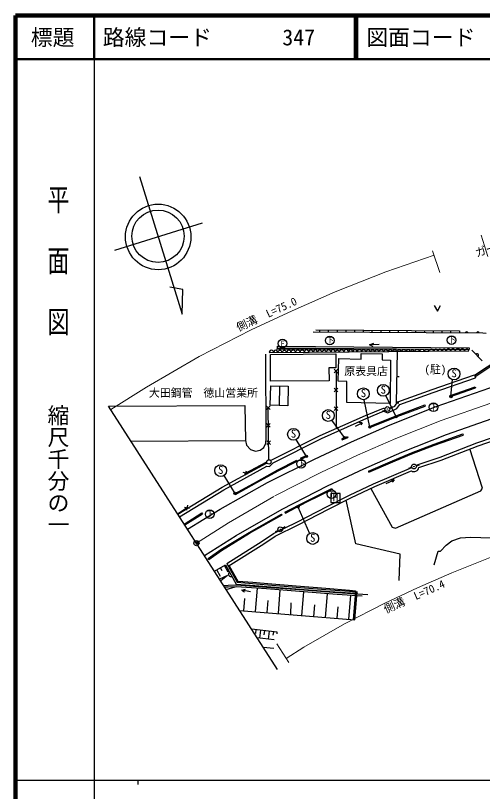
# Model space of a CAD drawing. Units: millimetres at full size, sheet at 1:1000; details may follow other scales. Extents: x 40000 to 54727036, y -209802000 to 380000.
# Drawn here: x 40000 to 147001, y 202409 to 380000 of the extents above; entities that cross this region are included whole.
import ezdxf
from ezdxf.enums import TextEntityAlignment as Align

# ---------------------------------------------------------------- set-up
doc = ezdxf.new("R2010")
doc.units = ezdxf.units.MM
doc.header["$LTSCALE"] = 1000
doc.header["$PDMODE"] = 32
doc.header["$PDSIZE"] = 500
doc.linetypes.add('CHAIN', pattern=[18.5, 12, -1.5, 3.5, -1.5])
for name, color, linetype, lineweight in [('M-BGD', 7, 'Continuous', 25), ('M-BGD-EXST', 7, 'Continuous', 25), ('M-BMK', 2, 'CHAIN', 13), ('M-BMK-OTRS', 5, 'Continuous', 25), ('M-BMK-SRVR', 3, 'Continuous', 25), ('M-STR-HTXT', 7, 'Continuous', 13), ('M-STR-STRC', 7, 'Continuous', 25), ('M-TTL', 2, 'Continuous', 140), ('M-TTL-BAND', 7, 'Continuous', 25), ('M-TTL-LINE', 7, 'Continuous', 50)]:
    doc.layers.add(name, color=color, linetype=linetype, lineweight=lineweight)
for name, color, linetype in [('M-BMK-HTXT', 7, 'Continuous'), ('M-OTRS', 6, 'Continuous'), ('M-TTL-TXT', 7, 'Continuous')]:
    doc.layers.add(name, color=color, linetype=linetype)
doc.styles.add('@ＭＳ ゴシック', font='')
doc.styles.add('ＭＳ ゴシック', font='')
doc.styles.get('@ＭＳ ゴシック').set_extended_font_data('@MS Gothic')
doc.styles.get('ＭＳ ゴシック').set_extended_font_data('MS Gothic')

msp = doc.modelspace()

# ---------------------------------------------------------------- hatches: boundary and pattern name
at = {"layer": 'M-BGD'}
for points in [[(125141, 289913, 1), (125232, 289956, 1)], [(131252, 276762, 1), (131347, 276794, 1)], [(100614, 262396, 1), (100702, 262442, 1)]]:
    msp.add_hatch(color=256, dxfattribs=at).paths.add_polyline_path(points)
at = {"layer": 'M-BGD-EXST'}
for points in [[(140031, 292786, 1), (139531, 292786, 1)], [(127470, 288145, 1), (126970, 288145, 1)], [(121423, 285802, 1), (120923, 285802, 1)], [(115646, 283397, 1), (115146, 283397, 1)], [(106927, 279096, 1), (106427, 279096, 1)], [(90554, 270627, 1), (90054, 270627, 1)], [(104962, 267587, 1), (104462, 267587, 1)]]:
    msp.add_hatch(color=256, dxfattribs=at).paths.add_polyline_path(points)

# ---------------------------------------------------------------- linework, layer by layer
at = {"layer": 'M-BGD'}
for p, q in [((108788, 308032), (141699, 307831)), ((109668, 308027), (109674, 307577)), ((111668, 308015), (111674, 307565)), ((113669, 308002), (113675, 307552)), ((115669, 307990), (115675, 307540)), ((117669, 307978), (117676, 307528)), ((119670, 307966), (119676, 307516)), ((121670, 307953), (121676, 307503)), ((123670, 307941), (123677, 307491)), ((125671, 307929), (125677, 307479)), ((127671, 307917), (127677, 307467)), ((129671, 307904), (129678, 307454)), ((131672, 307892), (131678, 307442)), ((133672, 307880), (133678, 307430)), ((135673, 307868), (135679, 307418)), ((137673, 307856), (137679, 307406)), ((139673, 307843), (139679, 307393)), ((141699, 307831), (141696, 307381)), ((99961, 304316), (99957, 303916)), ((99957, 303916), (143945, 303531)), ((99961, 304316), (143948, 303931)), ((121143, 304649), (122098, 305003)), ((123323, 304673), (121143, 304649)), ((121143, 304649), (121850, 304343)), ((143948, 303931), (143945, 303531)), ((98130, 302845), (143857, 303252)), ((127270, 303677), (99820, 303665)), ((144572, 303417), (146936, 301003)), ((145192, 297673), (152209, 302359)), ((145293, 297380), (152345, 302089)), ((113029, 298188), (113875, 299032)), ((113034, 299026), (113874, 298184)), ((113451, 298789), (113436, 285473)), ((127875, 297325), (127307, 297336)), ((145159, 297766), (145389, 297105)), ((100487, 295238), (100383, 290750)), ((139442, 292932), (145325, 294996)), ((145325, 294996), (145408, 294760)), ((113024, 293901), (113871, 294745)), ((113030, 294739), (113870, 293897)), ((139525, 292697), (145408, 294760)), ((139442, 292932), (139525, 292697)), ((97472, 290682), (98323, 289851)), ((97478, 289843), (98313, 290700)), ((98041, 278323), (97892, 290393)), ((113019, 289631), (113866, 290476)), ((113025, 290469), (113865, 289627)), ((124690, 289698), (124013, 289374)), ((125683, 290171), (126360, 290495)), ((133782, 290865), (133869, 290631)), ((97522, 286634), (98373, 285803)), ((97527, 285796), (98363, 286652)), ((117904, 286029), (119467, 286792)), ((119467, 286792), (118692, 286855)), ((119467, 286792), (119103, 286310)), ((121126, 285917), (121221, 285686)), ((142488, 284230), (142572, 283995)), ((66499, 282565), (92718, 282728)), ((97571, 282627), (98422, 281797)), ((97577, 281789), (98412, 282645)), ((114754, 283119), (116038, 283674)), ((114754, 283119), (114854, 282890)), ((114854, 282890), (116138, 283445)), ((116038, 283674), (116138, 283445)), ((105308, 278684), (106564, 279319)), ((105421, 278461), (106677, 279096)), ((106564, 279319), (106677, 279096)), ((92547, 275154), (97551, 277855)), ((104442, 278246), (104555, 278023)), ((105308, 278684), (105421, 278461)), ((131821, 276953), (132532, 277192)), ((93304, 275084), (92158, 275426)), ((92564, 274690), (92905, 275829)), ((120875, 275748), (120973, 275518)), ((130778, 276603), (130067, 276364)), ((124944, 272900), (126760, 273712)), ((126760, 273712), (125972, 273763)), ((126760, 273712), (126274, 273206)), ((112456, 271773), (112567, 271549)), ((90304, 270627), (90425, 270408)), ((77145, 265976), (79371, 267418)), ((78687, 267477), (79857, 267227)), ((79393, 267928), (79144, 266765)), ((78665, 263609), (82731, 266177)), ((78800, 263399), (82865, 265966)), ((82731, 266177), (82865, 265966)), ((100962, 265914), (101078, 265693)), ((101716, 266308), (101832, 266086)), ((101145, 262675), (101809, 263024)), ((100171, 262163), (99507, 261814)), ((84324, 255523), (84180, 255727)), ((88722, 252617), (87855, 254116)), ((86960, 251617), (86101, 253101)), ((87373, 252893), (86963, 253600)), ((88585, 251827), (86779, 250965)), ((88585, 251827), (87017, 250595)), ((88284, 248621), (90359, 249263)), ((91875, 248494), (92678, 248697)), ((95341, 248938), (94904, 243565)), ((93833, 248126), (91875, 248494)), ((91875, 248494), (92463, 248098)), ((100599, 248537), (100160, 243138)), ((105967, 248110), (105527, 242702)), ((111417, 247677), (110977, 242259)), ((116766, 247291), (116322, 241825)), ((117902, 248118), (117384, 241739)), ((117928, 248366), (117902, 248118)), ((92465, 246551), (92240, 243781)), ((97795, 246136), (97568, 243348)), ((103063, 245612), (102991, 242908)), ((108489, 245092), (108277, 242479)), ((113843, 244674), (113630, 242044)), ((99970, 238860), (94082, 239586)), ((95052, 238587), (95158, 239453)), ((95962, 237521), (96185, 239327)), ((96984, 238292), (97098, 239214)), ((97955, 237269), (98179, 239081)), ((99061, 238155), (99160, 238960)), ((99932, 238466), (99981, 238858)), ((99287, 237101), (95359, 237597)), ((99191, 235141), (96781, 235379))]:
    msp.add_line(p, q, dxfattribs=at)
for points in [[(135952, 313640), (136667, 312344), (137383, 313640)], [(108167, 307586), (147082, 307348), (147859, 307324)], [(61331, 290618), (92510, 290770), (92718, 282728), (92949, 281638), (93834, 280664), (95017, 280291), (96046, 280499), (96908, 281137), (97394, 282127), (97442, 283304), (97366, 302462)], [(127424, 303106), (127188, 291393), (127799, 291383)], [(77592, 265280), (87730, 271475), (97615, 276841), (98230, 276771), (99039, 277650), (110080, 283226), (120481, 287817), (124346, 289416), (125283, 289084), (127335, 290070), (128064, 290996), (135692, 293735), (145389, 297105)], [(125719, 290070), (126885, 290631), (127638, 291586), (135459, 294395), (145159, 297766)], [(98481, 278077), (98611, 278217), (109781, 283859), (120205, 288461), (124327, 290166), (124649, 290051)], [(121126, 285917), (127393, 288486), (133782, 290865)], [(121221, 285686), (127484, 288254), (133869, 290631)], [(120875, 275748), (126358, 278102), (130742, 279886), (135926, 281876), (142488, 284230)], [(131774, 277056), (137272, 278912), (145736, 282174), (153341, 284805)], [(120973, 275518), (126454, 277871), (130833, 279653), (136013, 281641), (142572, 283995)], [(132430, 276539), (137510, 278254), (145976, 281517), (152394, 283737)], [(121399, 271763), (126271, 262895), (127089, 262690), (146641, 271182), (146973, 271821), (144123, 280803)], [(77214, 265869), (87381, 272082), (97475, 277562), (97636, 277543)], [(90304, 270627), (95192, 273313), (100093, 276045), (104442, 278246)], [(90425, 270408), (95314, 273094), (100211, 275825), (104555, 278023)], [(88422, 254556), (96532, 259668), (99130, 261421), (104484, 264039), (111391, 267606), (116494, 270234), (122025, 272830), (130782, 276591)], [(88764, 253944), (96914, 259082), (99482, 260813), (104799, 263414), (111712, 266984), (116803, 269606), (122312, 272191), (130536, 275723), (130699, 275791)], [(101716, 266308), (106663, 268887), (112456, 271773)], [(101832, 266086), (106777, 268664), (112567, 271549)], [(127898, 250697), (128151, 256717), (118002, 259094), (115790, 269085)], [(84180, 255727), (87077, 257779), (93509, 261710), (100962, 265914)], [(84324, 255523), (87215, 257570), (93636, 261494), (101081, 265694)], [(135962, 254315), (136871, 257430), (137391, 257378), (138663, 258780), (139962, 259740), (141936, 260441), (144248, 260649), (151339, 260415)], [(85596, 252809), (88130, 254275), (90550, 249862), (94818, 249561), (102224, 248976), (112048, 248187), (117875, 247782)], [(88422, 254556), (90795, 250298), (94322, 250027), (97825, 249741), (104316, 249205), (111093, 248672), (116527, 248261), (117902, 248118)], [(88975, 254077), (90948, 250537), (94342, 250276), (97845, 249990), (104336, 249454), (111112, 248921), (116549, 248510), (117928, 248366)], [(120728, 247377), (113744, 247843), (105092, 248531), (97548, 249131), (90658, 249624), (88703, 249554), (87717, 249504)], [(119468, 247110), (113719, 247494), (105064, 248182), (97522, 248782), (90652, 249274), (88718, 249204), (87935, 249164)], [(91343, 243854), (117734, 241710), (118257, 248185)]]:
    msp.add_lwpolyline(points, dxfattribs=at)
for points in [[(98427, 302411), (113383, 302554), (113365, 299351), (111799, 299333), (111852, 296379), (98413, 296279)], [(119183, 302652), (123995, 302593), (123995, 301199), (125940, 301101), (125861, 291224), (115903, 291459), (115943, 296270), (113939, 296349), (114057, 301493), (119164, 301356)], [(98495, 295283), (102479, 295192), (102427, 290679), (98340, 290821)]]:
    msp.add_lwpolyline(points, close=True, dxfattribs=at)
for centre, radius in [((125186, 289934), 550), ((125186, 289934), 50), ((98050, 277823), 500), ((131299, 276778), 550), ((131299, 276778), 50), ((100658, 262419), 550), ((100658, 262419), 50)]:
    msp.add_circle(centre, radius, dxfattribs=at)
for centre, radius, start, end in [((143379, 307263), 335, 18.43523, 160.86392), ((145955, 307290), 324, 11.25865, 168.0405), ((141324, 303192), 549, 4.41285, 176.60589), ((98658, 302861), 529, 359.26682, 181.75192), ((99631, 302958), 456, 347.94412, 193.07462), ((100588, 302846), 511, 2.91639, 178.10235), ((101609, 302822), 513, 6.60825, 174.41049), ((102612, 302918), 494, 356.67652, 184.34222), ((103640, 302901), 535, 359.82469, 181.19406), ((104681, 302916), 507, 359.09075, 181.92799), ((105689, 302925), 501, 359.11335, 181.9054), ((106681, 302968), 493, 355.09144, 185.9273), ((107685, 302926), 513, 0.94385, 180.07489), ((108700, 302952), 503, 359.09025, 181.92849), ((109722, 302910), 521, 4.75678, 176.26196), ((110735, 302913), 495, 5.68075, 175.33799), ((111764, 302914), 538, 6.10405, 174.9147), ((112764, 303013), 467, 355.92442, 185.09432), ((113715, 302899), 492, 10.45152, 170.56722), ((114733, 302930), 537, 7.19492, 173.82382), ((115780, 303037), 515, 356.61197, 184.40677), ((116803, 303013), 509, 0.27832, 180.74042), ((117794, 303029), 482, 359.4509, 181.56785), ((118785, 303015), 509, 2.04453, 178.97421), ((119799, 302969), 510, 8.23898, 172.77976), ((120807, 302945), 513, 11.99815, 169.02059), ((121811, 302911), 522, 16.66511, 164.35363), ((122787, 302988), 482, 9.59969, 171.41905), ((123815, 302868), 588, 20.95725, 160.06149), ((124860, 302933), 517, 17.33232, 163.68642), ((125834, 302985), 491, 13.09721, 167.92154), ((126870, 302825), 620, 26.86013, 154.15861), ((127942, 302884), 564, 24.10897, 156.90978), ((128964, 302951), 533, 18.95148, 162.06726), ((129966, 302948), 529, 20.4956, 160.52314), ((130954, 302831), 577, 32.47524, 148.5435), ((132001, 302905), 608, 23.86538, 157.15336), ((133110, 302984), 578, 17.82903, 163.18971), ((134203, 302913), 597, 25.55842, 155.46032), ((135304, 302955), 603, 21.94019, 159.07855), ((136304, 303157), 441, 4.0361, 176.98265), ((137246, 303075), 515, 13.77702, 167.24172), ((138203, 303203), 458, 0.2887, 180.73004), ((139186, 303123), 531, 9.94146, 171.07728), ((140244, 303108), 545, 12.3013, 168.71744), ((142380, 303146), 515, 10.807, 170.21174), ((143372, 303132), 499, 13.88291, 167.13583), ((145761, 302253), 342, 308.49267, 140.33952), ((131299, 276778), 1155, 238.6828, 348.04642), ((89333, 252115), 538, 120.47031, 297.00793)]:
    msp.add_arc(centre, radius, start, end, dxfattribs=at)
at = {"layer": 'M-BGD-EXST'}
for p, q in [((139781, 292786), (140128, 296666)), ((121173, 285802), (119867, 292081)), ((127220, 288145), (124871, 293012)), ((115396, 283397), (112481, 287377)), ((106677, 279096), (104286, 282937)), ((90304, 270627), (87816, 274759)), ((114355, 270644), (112255, 270644)), ((112255, 270644), (112255, 268544)), ((114355, 268544), (114355, 270644)), ((112255, 268544), (114355, 268544)), ((104712, 267587), (107395, 261474))]:
    msp.add_line(p, q, dxfattribs=at)
for centre, radius in [((101182, 304950), 1000), ((112000, 305619), 1000), ((139907, 305715), 1000), ((140488, 297968), 1350), ((124261, 294216), 1350), ((119716, 293423), 1350), ((139781, 292786), 250), ((135783, 290336), 1000), ((111663, 288451), 1350), ((127220, 288145), 250), ((121173, 285802), 250), ((103690, 284148), 1350), ((115396, 283397), 250), ((106677, 279096), 250), ((87015, 275845), 1350), ((105426, 277384), 1000), ((90304, 270627), 250), ((112407, 270456), 1000), ((84506, 265860), 1000), ((104712, 267587), 250), ((108089, 260316), 1350)]:
    msp.add_circle(centre, radius, dxfattribs=at)
at = {"layer": 'M-BMK'}
msp.add_lwpolyline([(81464, 259248), (88805, 263915), (99447, 270044), (109972, 275433), (118373, 279365), (127176, 283208), (137547, 287309), (149719, 291560), (161296, 295003), (170716, 297456), (178790, 299307), (185714, 300634), (192567, 301821), (200327, 303043), (207218, 303929), (215066, 304778), (223835, 305540), (231276, 305930), (239756, 306089), (254993, 305913), (278993, 305665)], dxfattribs=at)
at = {"layer": 'M-BMK-OTRS'}
msp.add_line((100041, 230300), (61331, 290618), dxfattribs=at)
at = {"layer": 'M-BMK-SRVR'}
for p, q in [((68431, 343194), (78222, 311649)), ((82757, 332459), (62701, 326233)), ((78355, 317315), (75394, 317806)), ((78222, 311649), (78355, 317315))]:
    msp.add_line(p, q, dxfattribs=at)
for centre, radius in [((72689, 329333), 7500), ((72651, 329487), 6000), ((81464, 259248), 600)]:
    msp.add_circle(centre, radius, dxfattribs=at)
at = {"layer": 'M-OTRS'}
msp.add_point((81575, 259349), dxfattribs=at)
at = {"layer": 'M-STR-HTXT'}
for p, q in [((148196, 324879), (146690, 329719)), ((135569, 326163), (137260, 321221)), ((99911, 236184), (102643, 231913))]:
    msp.add_line(p, q, dxfattribs=at)
for points in [[(61857, 289798), (70000, 294975), (82106, 301947), (94001, 308038), (103417, 312444), (113236, 316730), (124882, 321336), (135904, 325185)], [(102034, 232866), (106055, 235422), (115356, 240778), (124622, 245523), (132093, 249020), (139964, 252455), (149165, 256094), (159961, 259865), (160051, 259892)]]:
    msp.add_lwpolyline(points, dxfattribs=at)
at = {"layer": 'M-STR-STRC'}
for points in [[(79402, 262461), (86886, 267017), (97723, 273121), (108476, 278487), (116972, 282463), (125870, 286347), (136361, 290496), (148674, 294797), (160382, 298278), (169907, 300759), (178090, 302635), (185104, 303979), (192013, 305175), (199845, 306409), (206819, 307305), (214736, 308162), (223598, 308932), (231155, 309328), (239744, 309489), (255031, 309313), (279026, 309065), (308222, 308803), (313212, 308742)], [(83300, 256386), (90566, 261006), (101072, 267056), (111467, 272380), (119774, 276266), (128482, 280068), (138733, 284122), (150765, 288324), (162209, 291727), (171524, 294153), (179490, 295980), (186324, 297289), (193122, 298466), (200808, 299677), (207618, 300552), (215396, 301394), (224071, 302148), (231397, 302531), (239769, 302689), (254956, 302513), (278961, 302265), (308150, 302003), (313202, 301942)]]:
    msp.add_lwpolyline(points, dxfattribs=at)
at = {"layer": 'M-TTL'}
for p, q in [((40000, 380000), (40000, 20000)), ((680000, 380000), (40000, 380000))]:
    msp.add_line(p, q, dxfattribs=at)
at = {"layer": 'M-TTL-BAND'}
for p, q in [((58000, 370000), (58000, 20000)), ((40000, 205000), (579000, 205000)), ((68000, 205000), (68000, 204000))]:
    msp.add_line(p, q, dxfattribs=at)
at = {"layer": 'M-TTL-LINE'}
for p, q in [((58000, 380000), (58000, 370000)), ((117750, 380000), (117750, 370000)), ((118250, 380000), (118250, 370000)), ((40000, 370000), (680000, 370000))]:
    msp.add_line(p, q, dxfattribs=at)

# ---------------------------------------------------------------- texts
at = {"layer": 'M-BGD-EXST', "style": 'ＭＳ ゴシック'}
for s, p in [('F', (101193, 304922)), ('T', (112417, 270428))]:
    msp.add_text(s, height=1320, dxfattribs=at).set_placement(p, align=Align.MIDDLE_CENTER)
for s, height, p in [('下', 1320, (111147, 304631)), ('下', 1320, (139054, 304728)), ('下', 1320, (134931, 289348)), ('下', 1320, (104574, 276397)), ('H', 1833, (112708, 268236)), ('下', 1320, (83653, 264873))]:
    msp.add_text(s, height=height, dxfattribs=at).set_placement(p, align=Align.BOTTOM_LEFT)
for p in [(139833, 296675), (123605, 292923), (119060, 292130), (111008, 287158), (103035, 282856), (86359, 274553), (107434, 259023)]:
    msp.add_text('S', height=1833, rotation=358.508, dxfattribs=at).set_placement(p, align=Align.BOTTOM_LEFT)
at = {"layer": 'M-BMK-HTXT', "style": 'ＭＳ ゴシック'}
for s, p in [('(駐)', (133704, 297544)), ('原表具店', (115324, 297124)), ('大田鋼管  徳山営業所', (70564, 292174))]:
    msp.add_text(s, height=1833, dxfattribs=at).set_placement(p, align=Align.BOTTOM_LEFT)
at = {"layer": 'M-STR-HTXT', "style": 'ＭＳ ゴシック'}
for s, rotation, p in [('ガードレール', 17.967, (145852, 324177)), ('側溝  L=75.0', 24.775, (91339, 307168)), ('側溝  L=70.4', 23.806, (125105, 242675))]:
    msp.add_text(s, height=1833, rotation=rotation, dxfattribs=at).set_placement(p, align=Align.BOTTOM_LEFT)
at = {"layer": 'M-TTL-BAND', "style": '@ＭＳ ゴシック', "width": 1.4}
msp.add_text('平  面  図', height=3666, rotation=270, dxfattribs=at).set_placement((49777, 306475), align=Align.MIDDLE_RIGHT)
at = {"layer": 'M-TTL-BAND', "style": '@ＭＳ ゴシック'}
msp.add_text('縮尺千分の一', height=3666, rotation=270, dxfattribs=at).set_placement((49777, 261030), align=Align.MIDDLE_RIGHT)
at = {"layer": 'M-TTL-TXT', "style": 'ＭＳ ゴシック'}
msp.add_text('標題', height=3666, dxfattribs=at).set_placement((48500, 375000), align=Align.MIDDLE_CENTER)
for s, p in [('路線コード', (60000, 375000)), ('347', (101142, 375000)), ('図面コード', (120380, 375000))]:
    msp.add_text(s, height=3666, dxfattribs=at).set_placement(p, align=Align.MIDDLE_LEFT)

doc.saveas('drawing.dxf')
